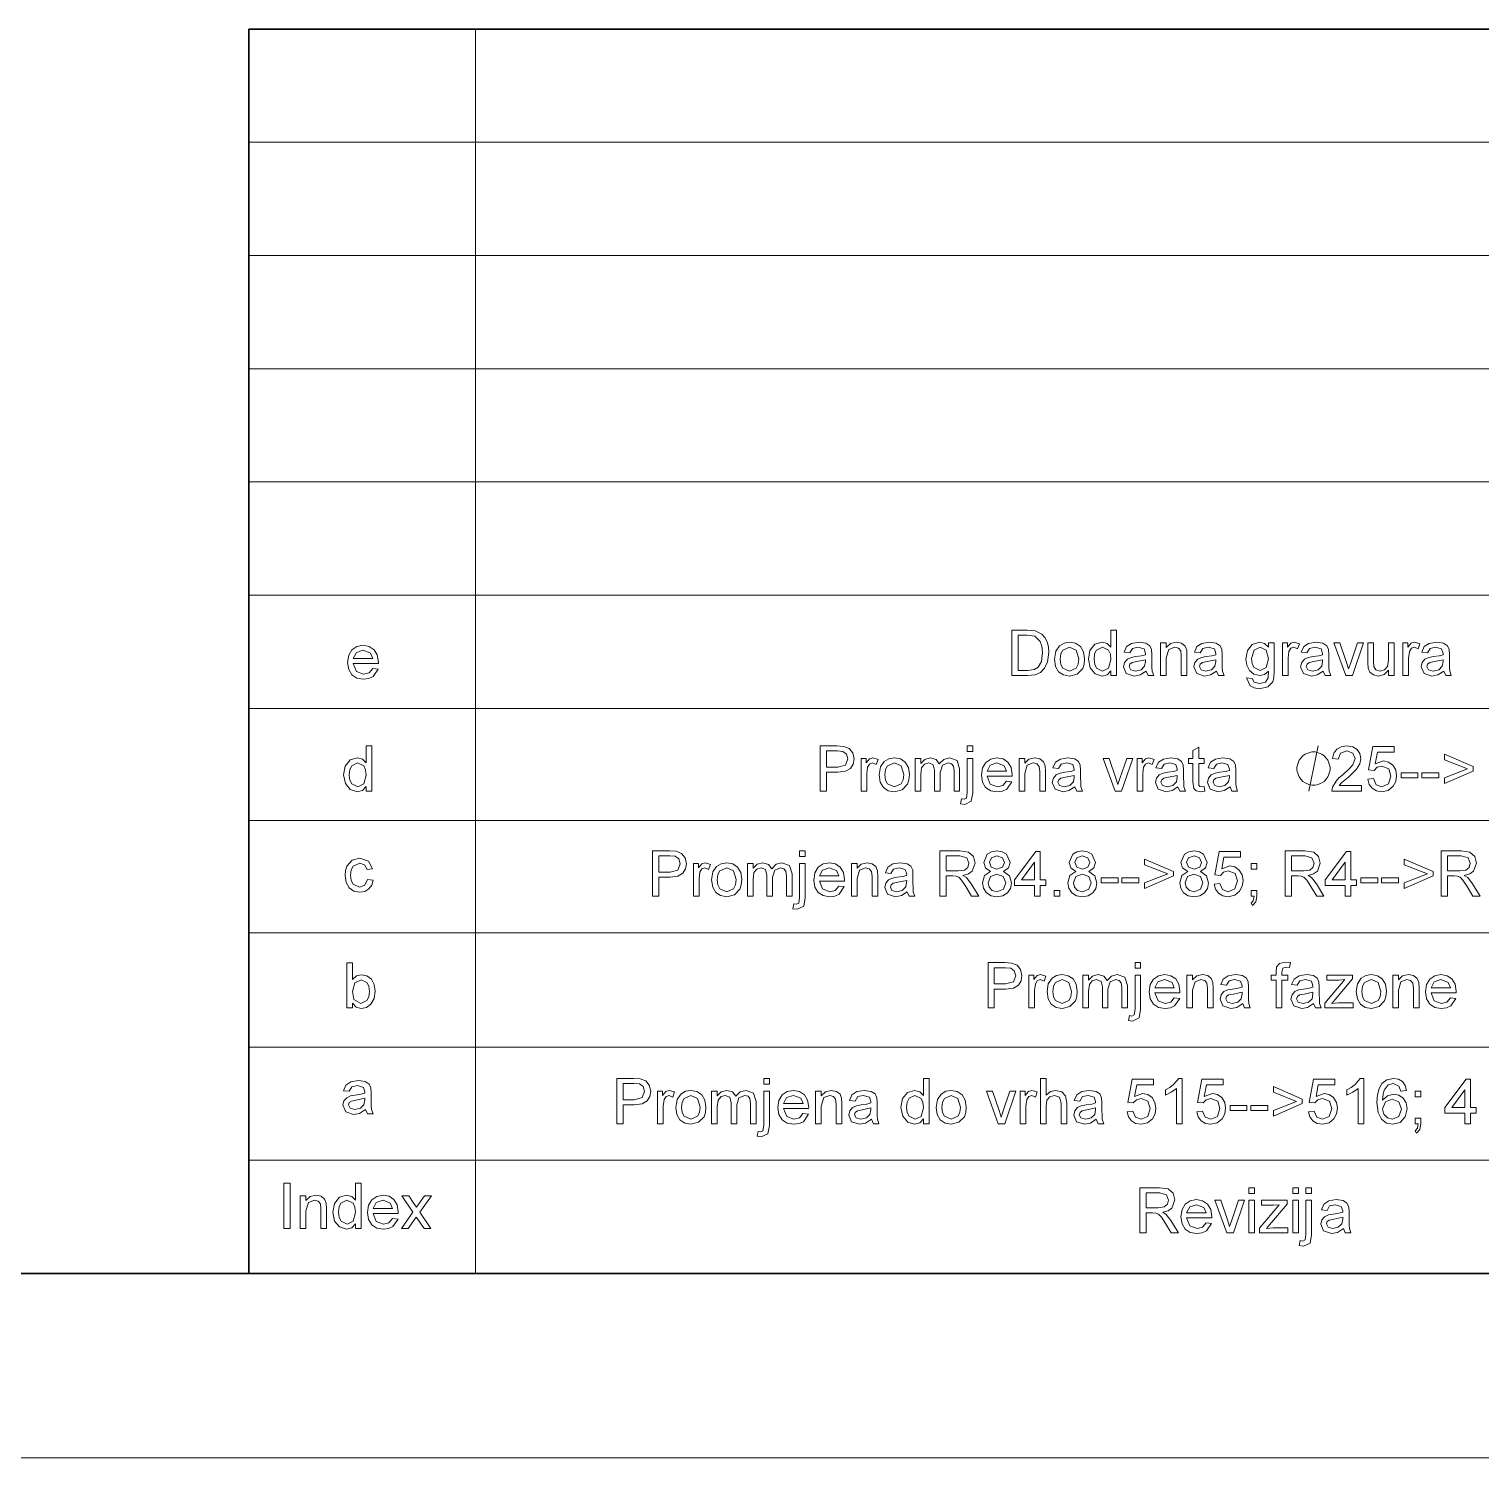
# Model space of a CAD drawing. Extents: x 0 to 297, y 0 to 420.
# Drawn here: x 154.82 to 194.19, y 0 to 38.74 of the extents above; entities that cross this region are included whole.
import ezdxf

# ---------------------------------------------------------------- set-up
doc = ezdxf.new("R2010")
doc.units = 0

msp = doc.modelspace()

# ---------------------------------------------------------------- linework, layer by layer
at = {"color": 3, "lineweight": 30}
for p, q in [((160.783, 38.743), (292, 38.743)), ((160.783, 38.743), (160.783, 5)), ((20.001, 5), (292, 5)), ((160.783, 5), (292, 5))]:
    msp.add_line(p, q, dxfattribs=at)
at = {"lineweight": 13}
for p, q in [((166.924, 38.743), (166.924, 5)), ((160.783, 35.673), (292, 35.673)), ((292, 32.602), (160.783, 32.602)), ((160.783, 29.532), (264.464, 29.532)), ((160.783, 26.462), (264.464, 26.462)), ((160.783, 23.391), (264.464, 23.391)), ((160.783, 20.321), (292, 20.321)), ((160.783, 17.281), (292, 17.281)), ((160.783, 14.242), (292, 14.242)), ((160.783, 11.141), (292, 11.141)), ((160.783, 8.07), (292, 8.07)), ((0, 0), (297, 0))]:
    msp.add_line(p, q, dxfattribs=at)
for points in [[(181.469, 21.216), (181.469, 22.442), (181.887, 22.442), (182.104, 22.425), (182.282, 22.337), (182.366, 22.243), (182.426, 22.127), (182.461, 21.991), (182.473, 21.836), (182.441, 21.588), (182.358, 21.41), (182.248, 21.298), (182.102, 21.237), (181.907, 21.216)], [(184.159, 21.216), (184.159, 21.345), (184.058, 21.235), (183.918, 21.199), (183.728, 21.257), (183.594, 21.419), (183.546, 21.658), (183.59, 21.897), (183.721, 22.061), (183.917, 22.119), (184.058, 22.081), (184.159, 21.985), (184.159, 22.442), (184.312, 22.442), (184.312, 21.216)], [(181.639, 21.352), (181.893, 21.352), (182.078, 21.375), (182.185, 21.44), (182.272, 21.598), (182.303, 21.838), (182.288, 22.012), (182.242, 22.139), (182.093, 22.28), (181.889, 22.306), (181.639, 22.306)], [(182.627, 21.659), (182.66, 21.871), (182.761, 22.021), (182.886, 22.094), (183.036, 22.119), (183.199, 22.089), (183.33, 22), (183.415, 21.858), (183.444, 21.671), (183.431, 21.519), (183.393, 21.404), (183.246, 21.253), (183.036, 21.199), (182.87, 21.229), (182.74, 21.317), (182.655, 21.462)], [(185.113, 21.335), (184.952, 21.23), (184.792, 21.199), (184.575, 21.27), (184.5, 21.451), (184.528, 21.569), (184.603, 21.655), (184.707, 21.704), (184.836, 21.727), (184.989, 21.75), (185.095, 21.778), (185.096, 21.814), (185.055, 21.935), (184.891, 21.982), (184.741, 21.949), (184.67, 21.829), (184.517, 21.846), (184.583, 21.998), (184.717, 22.087), (184.92, 22.119), (185.106, 22.092), (185.211, 22.024), (185.258, 21.92), (185.266, 21.786), (185.266, 21.596), (185.269, 21.431), (185.276, 21.335), (185.317, 21.216), (185.164, 21.216)], [(185.504, 21.216), (185.504, 22.102), (185.658, 22.102), (185.658, 21.976), (185.772, 22.083), (185.928, 22.119), (186.07, 22.09), (186.167, 22.015), (186.212, 21.904), (186.22, 21.759), (186.22, 21.216), (186.066, 21.216), (186.066, 21.748), (186.049, 21.884), (185.989, 21.956), (185.887, 21.982), (185.725, 21.922), (185.658, 21.694), (185.658, 21.216)], [(187.02, 21.335), (186.859, 21.23), (186.699, 21.199), (186.483, 21.27), (186.407, 21.451), (186.435, 21.569), (186.51, 21.655), (186.615, 21.704), (186.743, 21.727), (186.896, 21.75), (187.002, 21.778), (187.003, 21.814), (186.962, 21.935), (186.798, 21.982), (186.649, 21.949), (186.577, 21.829), (186.424, 21.846), (186.49, 21.998), (186.624, 22.087), (186.827, 22.119), (187.013, 22.092), (187.118, 22.024), (187.166, 21.92), (187.173, 21.786), (187.173, 21.596), (187.176, 21.431), (187.183, 21.335), (187.224, 21.216), (187.071, 21.216)], [(187.837, 21.148), (187.99, 21.131), (188.04, 21.035), (188.19, 20.995), (188.347, 21.035), (188.422, 21.149), (188.433, 21.335), (188.325, 21.246), (188.194, 21.216), (188.036, 21.249), (187.918, 21.347), (187.845, 21.492), (187.82, 21.662), (187.864, 21.895), (187.991, 22.06), (188.186, 22.119), (188.323, 22.084), (188.433, 21.982), (188.433, 22.102), (188.586, 22.102), (188.586, 21.337), (188.576, 21.161), (188.544, 21.045), (188.411, 20.909), (188.187, 20.858), (188.044, 20.877), (187.931, 20.931)], [(188.808, 21.216), (188.808, 22.102), (188.944, 22.102), (188.944, 21.983), (189.033, 22.092), (189.123, 22.119), (189.267, 22.077), (189.219, 21.939), (189.117, 21.982), (189.036, 21.952), (188.984, 21.868), (188.961, 21.689), (188.961, 21.216)], [(189.915, 21.335), (189.754, 21.23), (189.594, 21.199), (189.377, 21.27), (189.302, 21.451), (189.33, 21.569), (189.405, 21.655), (189.509, 21.704), (189.638, 21.727), (189.791, 21.75), (189.897, 21.778), (189.898, 21.814), (189.857, 21.935), (189.693, 21.982), (189.543, 21.949), (189.472, 21.829), (189.319, 21.846), (189.385, 21.998), (189.519, 22.087), (189.722, 22.119), (189.908, 22.092), (190.013, 22.024), (190.06, 21.92), (190.068, 21.786), (190.068, 21.596), (190.07, 21.431), (190.078, 21.335), (190.119, 21.216), (189.966, 21.216)], [(190.525, 21.216), (190.204, 22.102), (190.366, 22.102), (190.548, 21.571), (190.604, 21.393), (190.659, 21.561), (190.842, 22.102), (191.004, 22.102), (190.704, 21.216)], [(191.685, 21.216), (191.685, 21.356), (191.568, 21.238), (191.415, 21.199), (191.274, 21.229), (191.177, 21.304), (191.132, 21.415), (191.124, 21.555), (191.124, 22.102), (191.277, 22.102), (191.277, 21.617), (191.286, 21.46), (191.344, 21.369), (191.455, 21.335), (191.579, 21.369), (191.661, 21.462), (191.685, 21.633), (191.685, 22.102), (191.839, 22.102), (191.839, 21.216)], [(192.077, 21.216), (192.077, 22.102), (192.213, 22.102), (192.213, 21.983), (192.303, 22.092), (192.393, 22.119), (192.537, 22.077), (192.488, 21.939), (192.387, 21.982), (192.305, 21.952), (192.254, 21.868), (192.23, 21.689), (192.23, 21.216)], [(193.184, 21.335), (193.023, 21.23), (192.863, 21.199), (192.647, 21.27), (192.571, 21.451), (192.599, 21.569), (192.674, 21.655), (192.779, 21.704), (192.907, 21.727), (193.06, 21.75), (193.166, 21.778), (193.167, 21.814), (193.126, 21.935), (192.963, 21.982), (192.813, 21.949), (192.741, 21.829), (192.588, 21.846), (192.654, 21.998), (192.788, 22.087), (192.991, 22.119), (193.177, 22.092), (193.282, 22.024), (193.33, 21.92), (193.337, 21.786), (193.337, 21.596), (193.34, 21.431), (193.347, 21.335), (193.388, 21.216), (193.235, 21.216)], [(164.14, 21.404), (164.29, 21.387), (164.151, 21.186), (164.036, 21.133), (163.892, 21.115), (163.714, 21.145), (163.577, 21.234), (163.49, 21.377), (163.461, 21.567), (163.49, 21.764), (163.578, 21.912), (163.713, 22.004), (163.883, 22.034), (164.048, 22.005), (164.18, 21.915), (164.266, 21.772), (164.295, 21.58), (164.294, 21.541), (163.614, 21.541), (163.7, 21.326), (163.895, 21.251), (164.043, 21.288)], [(163.614, 21.677), (164.142, 21.677), (164.081, 21.823), (163.883, 21.898), (163.697, 21.838)], [(182.78, 21.659), (182.798, 21.517), (182.853, 21.416), (183.036, 21.335), (183.218, 21.416), (183.273, 21.519), (183.291, 21.664), (183.218, 21.902), (183.036, 21.982), (182.853, 21.902), (182.798, 21.801)], [(183.699, 21.659), (183.717, 21.517), (183.769, 21.416), (183.932, 21.335), (184.093, 21.412), (184.159, 21.647), (184.142, 21.797), (184.092, 21.901), (183.925, 21.982), (183.764, 21.904), (183.716, 21.804)], [(187.973, 21.673), (187.99, 21.528), (188.039, 21.429), (188.203, 21.352), (188.367, 21.429), (188.433, 21.668), (188.365, 21.903), (188.201, 21.982), (188.04, 21.904)], [(185.096, 21.642), (184.858, 21.592), (184.731, 21.565), (184.673, 21.522), (184.653, 21.459), (184.697, 21.371), (184.826, 21.335), (184.975, 21.372), (185.071, 21.465), (185.095, 21.594)], [(187.003, 21.642), (186.765, 21.592), (186.638, 21.565), (186.58, 21.522), (186.56, 21.459), (186.604, 21.371), (186.733, 21.335), (186.883, 21.372), (186.979, 21.465), (187.002, 21.594)], [(189.898, 21.642), (189.66, 21.592), (189.532, 21.565), (189.475, 21.522), (189.455, 21.459), (189.499, 21.371), (189.628, 21.335), (189.777, 21.372), (189.873, 21.465), (189.897, 21.594)], [(193.167, 21.642), (192.929, 21.592), (192.802, 21.565), (192.744, 21.522), (192.724, 21.459), (192.768, 21.371), (192.897, 21.335), (193.047, 21.372), (193.143, 21.465), (193.166, 21.594)], [(163.966, 18.08), (163.966, 18.209), (163.864, 18.099), (163.724, 18.063), (163.534, 18.121), (163.4, 18.283), (163.353, 18.522), (163.396, 18.761), (163.528, 18.925), (163.724, 18.983), (163.865, 18.945), (163.966, 18.849), (163.966, 19.306), (164.119, 19.306), (164.119, 18.08)], [(176.276, 18.079), (176.276, 19.305), (176.73, 19.305), (176.914, 19.294), (177.062, 19.238), (177.159, 19.121), (177.195, 18.957), (177.171, 18.815), (177.099, 18.697), (176.964, 18.617), (176.751, 18.59), (176.446, 18.59), (176.446, 18.079)], [(180.26, 19.152), (180.26, 19.305), (180.414, 19.305), (180.414, 19.152)], [(190.952, 18.233), (190.952, 18.079), (190.151, 18.079), (190.168, 18.187), (190.262, 18.352), (190.342, 18.437), (190.453, 18.532), (190.617, 18.681), (190.715, 18.791), (190.781, 18.967), (190.719, 19.111), (190.556, 19.169), (190.386, 19.111), (190.322, 18.948), (190.168, 18.965), (190.206, 19.111), (190.286, 19.218), (190.405, 19.284), (190.559, 19.305), (190.715, 19.281), (190.834, 19.208), (190.909, 19.099), (190.935, 18.967), (190.907, 18.823), (190.816, 18.674), (190.73, 18.582), (190.597, 18.462), (190.421, 18.312), (190.351, 18.233)], [(176.446, 18.726), (176.749, 18.726), (176.962, 18.786), (177.025, 18.952), (176.988, 19.085), (176.89, 19.158), (176.746, 19.169), (176.446, 19.169)], [(177.383, 18.079), (177.383, 18.965), (177.519, 18.965), (177.519, 18.846), (177.608, 18.956), (177.698, 18.982), (177.842, 18.94), (177.793, 18.803), (177.692, 18.846), (177.611, 18.815), (177.559, 18.732), (177.536, 18.553), (177.536, 18.079)], [(177.876, 18.522), (177.91, 18.735), (178.011, 18.884), (178.136, 18.957), (178.286, 18.982), (178.449, 18.952), (178.58, 18.863), (178.665, 18.721), (178.694, 18.535), (178.681, 18.383), (178.643, 18.267), (178.496, 18.116), (178.286, 18.062), (178.12, 18.092), (177.989, 18.181), (177.905, 18.325)], [(178.847, 18.079), (178.847, 18.965), (179, 18.965), (179, 18.832), (179.108, 18.941), (179.261, 18.982), (179.418, 18.939), (179.504, 18.821), (179.626, 18.942), (179.78, 18.982), (179.985, 18.909), (180.056, 18.685), (180.056, 18.079), (179.903, 18.079), (179.903, 18.631), (179.888, 18.759), (179.835, 18.822), (179.745, 18.846), (179.59, 18.784), (179.528, 18.588), (179.528, 18.079), (179.375, 18.079), (179.375, 18.648), (179.338, 18.796), (179.219, 18.846), (179.102, 18.813), (179.024, 18.716), (179, 18.533), (179, 18.079)], [(180.08, 17.738), (180.108, 17.87), (180.175, 17.858), (180.239, 17.888), (180.26, 18.04), (180.26, 18.965), (180.414, 18.965), (180.414, 18.032), (180.372, 17.805), (180.195, 17.722)], [(181.324, 18.352), (181.475, 18.335), (181.336, 18.134), (181.22, 18.08), (181.076, 18.062), (180.898, 18.092), (180.761, 18.181), (180.674, 18.324), (180.645, 18.515), (180.674, 18.712), (180.763, 18.859), (180.898, 18.951), (181.068, 18.982), (181.233, 18.952), (181.364, 18.863), (181.451, 18.719), (181.479, 18.527), (181.479, 18.488), (180.798, 18.488), (180.885, 18.273), (181.079, 18.199), (181.227, 18.235)], [(181.667, 18.079), (181.667, 18.965), (181.82, 18.965), (181.82, 18.839), (181.935, 18.946), (182.091, 18.982), (182.232, 18.953), (182.329, 18.878), (182.374, 18.767), (182.382, 18.622), (182.382, 18.079), (182.229, 18.079), (182.229, 18.612), (182.212, 18.747), (182.151, 18.819), (182.049, 18.846), (181.888, 18.786), (181.82, 18.557), (181.82, 18.079)], [(183.182, 18.199), (183.021, 18.093), (182.861, 18.062), (182.645, 18.133), (182.569, 18.315), (182.598, 18.433), (182.673, 18.519), (182.777, 18.568), (182.906, 18.59), (183.058, 18.614), (183.164, 18.641), (183.165, 18.678), (183.124, 18.798), (182.961, 18.846), (182.811, 18.812), (182.739, 18.692), (182.586, 18.709), (182.653, 18.861), (182.787, 18.951), (182.99, 18.982), (183.176, 18.955), (183.281, 18.887), (183.328, 18.783), (183.335, 18.649), (183.335, 18.459), (183.338, 18.294), (183.346, 18.198), (183.386, 18.079), (183.233, 18.079)], [(184.27, 18.079), (183.948, 18.965), (184.111, 18.965), (184.293, 18.435), (184.349, 18.256), (184.403, 18.424), (184.587, 18.965), (184.749, 18.965), (184.449, 18.079)], [(184.868, 18.079), (184.868, 18.965), (185.004, 18.965), (185.004, 18.846), (185.093, 18.956), (185.183, 18.982), (185.328, 18.94), (185.279, 18.803), (185.178, 18.846), (185.096, 18.815), (185.045, 18.732), (185.021, 18.553), (185.021, 18.079)], [(185.975, 18.199), (185.814, 18.093), (185.654, 18.062), (185.437, 18.133), (185.362, 18.315), (185.39, 18.433), (185.465, 18.519), (185.57, 18.568), (185.698, 18.59), (185.851, 18.614), (185.957, 18.641), (185.958, 18.678), (185.917, 18.798), (185.753, 18.846), (185.603, 18.812), (185.532, 18.692), (185.379, 18.709), (185.445, 18.861), (185.579, 18.951), (185.782, 18.982), (185.968, 18.955), (186.073, 18.887), (186.121, 18.783), (186.128, 18.649), (186.128, 18.459), (186.131, 18.294), (186.138, 18.198), (186.179, 18.079), (186.026, 18.079)], [(186.69, 18.208), (186.707, 18.075), (186.593, 18.062), (186.466, 18.088), (186.402, 18.155), (186.383, 18.328), (186.383, 18.829), (186.264, 18.829), (186.264, 18.965), (186.383, 18.965), (186.383, 19.184), (186.537, 19.273), (186.537, 18.965), (186.69, 18.965), (186.69, 18.829), (186.537, 18.829), (186.537, 18.319), (186.545, 18.238), (186.571, 18.209), (186.623, 18.199)], [(187.388, 18.199), (187.227, 18.093), (187.067, 18.062), (186.851, 18.133), (186.775, 18.315), (186.804, 18.433), (186.879, 18.519), (186.983, 18.568), (187.112, 18.59), (187.264, 18.614), (187.37, 18.641), (187.371, 18.678), (187.33, 18.798), (187.167, 18.846), (187.017, 18.812), (186.945, 18.692), (186.792, 18.709), (186.859, 18.861), (186.992, 18.951), (187.195, 18.982), (187.381, 18.955), (187.487, 18.887), (187.534, 18.783), (187.541, 18.649), (187.541, 18.459), (187.544, 18.294), (187.552, 18.198), (187.592, 18.079), (187.439, 18.079)], [(190.1, 18.692), (190.1, 18.733), (190.08, 18.815), (190.059, 18.876), (190.039, 18.917), (189.998, 18.978), (189.937, 19.04), (189.875, 19.081), (189.835, 19.101), (189.773, 19.122), (189.692, 19.142), (189.651, 19.142), (189.61, 19.142), (189.528, 19.122), (189.467, 19.101), (189.426, 19.081), (189.365, 19.04), (189.303, 18.978), (189.262, 18.917), (189.242, 18.876), (189.222, 18.815), (189.201, 18.733), (189.201, 18.692), (189.201, 18.652), (189.222, 18.57), (189.242, 18.509), (189.262, 18.468), (189.303, 18.406), (189.365, 18.345), (189.426, 18.304), (189.467, 18.284), (189.528, 18.263), (189.61, 18.243), (189.651, 18.243), (189.692, 18.243), (189.773, 18.263), (189.835, 18.284), (189.875, 18.304), (189.937, 18.345), (189.998, 18.406), (190.039, 18.468), (190.059, 18.509), (190.08, 18.57), (190.1, 18.652)], [(191.122, 18.403), (191.275, 18.42), (191.35, 18.254), (191.502, 18.199), (191.686, 18.278), (191.752, 18.49), (191.69, 18.688), (191.504, 18.761), (191.375, 18.727), (191.292, 18.641), (191.139, 18.658), (191.258, 19.288), (191.837, 19.288), (191.837, 19.135), (191.385, 19.135), (191.326, 18.818), (191.545, 18.897), (191.685, 18.869), (191.801, 18.785), (191.879, 18.658), (191.905, 18.499), (191.882, 18.344), (191.812, 18.211), (191.677, 18.1), (191.502, 18.062), (191.355, 18.086), (191.238, 18.156), (191.158, 18.264)], [(193.983, 18.624), (193.199, 18.284), (193.199, 18.437), (193.829, 18.684), (193.199, 18.931), (193.199, 19.084), (193.983, 18.744)], [(163.506, 18.523), (163.523, 18.38), (163.575, 18.28), (163.738, 18.199), (163.899, 18.276), (163.966, 18.511), (163.949, 18.661), (163.898, 18.765), (163.732, 18.846), (163.571, 18.768), (163.522, 18.668)], [(178.03, 18.522), (178.048, 18.38), (178.102, 18.279), (178.286, 18.199), (178.468, 18.28), (178.522, 18.382), (178.54, 18.527), (178.467, 18.765), (178.286, 18.846), (178.102, 18.765), (178.048, 18.664)], [(180.798, 18.624), (181.326, 18.624), (181.265, 18.77), (181.067, 18.846), (180.882, 18.785)], [(183.165, 18.505), (182.927, 18.455), (182.8, 18.428), (182.743, 18.385), (182.722, 18.322), (182.766, 18.234), (182.895, 18.199), (183.045, 18.235), (183.141, 18.328), (183.164, 18.457)], [(185.958, 18.505), (185.72, 18.455), (185.593, 18.428), (185.535, 18.385), (185.515, 18.322), (185.559, 18.234), (185.688, 18.199), (185.837, 18.235), (185.933, 18.328), (185.957, 18.457)], [(187.371, 18.505), (187.133, 18.455), (187.006, 18.428), (186.948, 18.385), (186.928, 18.322), (186.972, 18.234), (187.101, 18.199), (187.251, 18.235), (187.347, 18.328), (187.37, 18.457)], [(192.024, 18.437), (192.024, 18.573), (192.484, 18.573), (192.484, 18.437)], [(192.586, 18.437), (192.586, 18.573), (193.046, 18.573), (193.046, 18.437)], [(164.003, 15.681), (164.156, 15.664), (164.113, 15.529), (164.033, 15.427), (163.923, 15.362), (163.79, 15.341), (163.627, 15.37), (163.5, 15.459), (163.417, 15.603), (163.39, 15.797), (163.402, 15.931), (163.437, 16.047), (163.58, 16.207), (163.789, 16.26), (164.023, 16.185), (164.139, 15.971), (163.986, 15.954), (163.914, 16.081), (163.79, 16.124), (163.612, 16.047), (163.56, 15.947), (163.543, 15.801), (163.56, 15.655), (163.61, 15.554), (163.785, 15.477), (163.929, 15.527)], [(171.731, 15.234), (171.731, 16.46), (172.185, 16.46), (172.368, 16.449), (172.517, 16.393), (172.614, 16.276), (172.65, 16.112), (172.626, 15.97), (172.554, 15.852), (172.418, 15.772), (172.206, 15.745), (171.901, 15.745), (171.901, 15.234)], [(171.901, 15.882), (172.204, 15.882), (172.417, 15.941), (172.48, 16.107), (172.443, 16.24), (172.345, 16.313), (172.201, 16.324), (171.901, 16.324)], [(175.715, 16.307), (175.715, 16.46), (175.868, 16.46), (175.868, 16.307)], [(179.522, 15.234), (179.522, 16.46), (180.058, 16.46), (180.297, 16.428), (180.427, 16.312), (180.476, 16.128), (180.395, 15.909), (180.292, 15.837), (180.145, 15.796), (180.24, 15.735), (180.369, 15.57), (180.573, 15.234), (180.377, 15.234), (180.221, 15.491), (180.109, 15.662), (180.03, 15.743), (179.959, 15.774), (179.873, 15.779), (179.693, 15.779), (179.693, 15.234)], [(179.693, 15.916), (180.027, 15.916), (180.19, 15.939), (180.276, 16.013), (180.306, 16.124), (180.248, 16.268), (180.064, 16.324), (179.693, 16.324)], [(180.893, 15.903), (180.754, 15.999), (180.709, 16.149), (180.806, 16.371), (180.919, 16.438), (181.065, 16.46), (181.211, 16.437), (181.325, 16.369), (181.424, 16.145), (181.38, 15.999), (181.244, 15.903), (181.404, 15.784), (181.458, 15.589), (181.431, 15.444), (181.35, 15.324), (181.226, 15.244), (181.067, 15.217), (180.908, 15.244), (180.783, 15.325), (180.702, 15.445), (180.675, 15.593), (180.732, 15.793)], [(180.862, 16.15), (180.915, 16.018), (181.068, 15.967), (181.218, 16.018), (181.271, 16.142), (181.217, 16.272), (181.067, 16.324), (180.916, 16.273)], [(182.088, 15.234), (182.088, 15.524), (181.543, 15.524), (181.543, 15.677), (182.122, 16.443), (182.242, 16.443), (182.242, 15.677), (182.395, 15.677), (182.395, 15.524), (182.242, 15.524), (182.242, 15.234)], [(182.088, 15.677), (182.088, 16.15), (181.731, 15.677)], [(183.209, 15.903), (183.07, 15.999), (183.025, 16.149), (183.122, 16.371), (183.235, 16.438), (183.38, 16.46), (183.527, 16.437), (183.641, 16.369), (183.74, 16.145), (183.695, 15.999), (183.56, 15.903), (183.719, 15.784), (183.774, 15.589), (183.747, 15.444), (183.666, 15.324), (183.541, 15.244), (183.382, 15.217), (183.224, 15.244), (183.099, 15.325), (183.018, 15.445), (182.991, 15.593), (183.047, 15.793)], [(183.178, 16.15), (183.231, 16.018), (183.384, 15.967), (183.534, 16.018), (183.587, 16.142), (183.532, 16.272), (183.382, 16.324), (183.232, 16.273)], [(185.851, 15.779), (185.068, 15.439), (185.068, 15.592), (185.698, 15.839), (185.068, 16.086), (185.068, 16.239), (185.851, 15.899)], [(186.24, 15.903), (186.101, 15.999), (186.056, 16.149), (186.153, 16.371), (186.266, 16.438), (186.411, 16.46), (186.557, 16.437), (186.672, 16.369), (186.771, 16.145), (186.726, 15.999), (186.591, 15.903), (186.75, 15.784), (186.805, 15.589), (186.778, 15.444), (186.697, 15.324), (186.572, 15.244), (186.413, 15.217), (186.255, 15.244), (186.13, 15.325), (186.049, 15.445), (186.022, 15.593), (186.078, 15.793)], [(186.209, 16.15), (186.262, 16.018), (186.415, 15.967), (186.565, 16.018), (186.618, 16.142), (186.563, 16.272), (186.413, 16.324), (186.263, 16.273)], [(186.958, 15.558), (187.112, 15.575), (187.186, 15.409), (187.339, 15.354), (187.522, 15.433), (187.588, 15.645), (187.526, 15.843), (187.34, 15.916), (187.211, 15.882), (187.129, 15.796), (186.975, 15.813), (187.094, 16.443), (187.673, 16.443), (187.673, 16.29), (187.221, 16.29), (187.162, 15.973), (187.381, 16.052), (187.521, 16.024), (187.637, 15.94), (187.715, 15.813), (187.742, 15.654), (187.718, 15.499), (187.648, 15.366), (187.514, 15.255), (187.338, 15.217), (187.192, 15.241), (187.075, 15.311), (186.995, 15.419)], [(188.882, 15.234), (188.882, 16.46), (189.418, 16.46), (189.657, 16.428), (189.787, 16.312), (189.836, 16.128), (189.755, 15.909), (189.652, 15.837), (189.505, 15.796), (189.6, 15.735), (189.729, 15.57), (189.933, 15.234), (189.737, 15.234), (189.581, 15.491), (189.469, 15.662), (189.39, 15.743), (189.319, 15.774), (189.233, 15.779), (189.053, 15.779), (189.053, 15.234)], [(189.053, 15.916), (189.387, 15.916), (189.55, 15.939), (189.636, 16.013), (189.666, 16.124), (189.608, 16.268), (189.424, 16.324), (189.053, 16.324)], [(190.512, 15.234), (190.512, 15.524), (189.967, 15.524), (189.967, 15.677), (190.546, 16.443), (190.665, 16.443), (190.665, 15.677), (190.818, 15.677), (190.818, 15.524), (190.665, 15.524), (190.665, 15.234)], [(190.512, 15.677), (190.512, 16.15), (190.154, 15.677)], [(192.896, 15.779), (192.112, 15.439), (192.112, 15.592), (192.742, 15.839), (192.112, 16.086), (192.112, 16.239), (192.896, 15.899)], [(193.117, 15.234), (193.117, 16.46), (193.653, 16.46), (193.891, 16.428), (194.022, 16.312), (194.071, 16.128), (193.99, 15.909), (193.887, 15.837), (193.74, 15.796), (193.834, 15.735), (193.964, 15.57), (194.167, 15.234), (193.971, 15.234), (193.816, 15.491), (193.704, 15.662), (193.625, 15.743), (193.554, 15.774), (193.467, 15.779), (193.287, 15.779), (193.287, 15.234)], [(193.287, 15.916), (193.621, 15.916), (193.785, 15.939), (193.871, 16.013), (193.9, 16.124), (193.842, 16.268), (193.659, 16.324), (193.287, 16.324)], [(172.837, 15.234), (172.837, 16.12), (172.974, 16.12), (172.974, 16.001), (173.063, 16.111), (173.153, 16.137), (173.297, 16.095), (173.248, 15.958), (173.147, 16.001), (173.066, 15.97), (173.014, 15.887), (172.991, 15.708), (172.991, 15.234)], [(173.331, 15.677), (173.365, 15.89), (173.466, 16.039), (173.591, 16.113), (173.74, 16.137), (173.904, 16.107), (174.034, 16.018), (174.12, 15.876), (174.149, 15.69), (174.136, 15.538), (174.098, 15.422), (173.951, 15.271), (173.74, 15.217), (173.575, 15.247), (173.444, 15.336), (173.359, 15.48)], [(173.484, 15.677), (173.503, 15.536), (173.557, 15.434), (173.74, 15.354), (173.923, 15.435), (173.977, 15.537), (173.995, 15.682), (173.922, 15.92), (173.74, 16.001), (173.557, 15.92), (173.503, 15.819)], [(174.302, 15.234), (174.302, 16.12), (174.455, 16.12), (174.455, 15.987), (174.563, 16.096), (174.716, 16.137), (174.873, 16.094), (174.959, 15.976), (175.081, 16.097), (175.235, 16.137), (175.439, 16.064), (175.511, 15.84), (175.511, 15.234), (175.358, 15.234), (175.358, 15.786), (175.343, 15.914), (175.29, 15.977), (175.2, 16.001), (175.045, 15.939), (174.983, 15.743), (174.983, 15.234), (174.83, 15.234), (174.83, 15.803), (174.793, 15.951), (174.674, 16.001), (174.557, 15.968), (174.479, 15.871), (174.455, 15.688), (174.455, 15.234)], [(175.535, 14.893), (175.563, 15.025), (175.629, 15.013), (175.694, 15.043), (175.715, 15.195), (175.715, 16.12), (175.868, 16.12), (175.868, 15.187), (175.827, 14.96), (175.65, 14.877)], [(176.779, 15.507), (176.929, 15.49), (176.79, 15.289), (176.675, 15.235), (176.531, 15.217), (176.353, 15.247), (176.216, 15.336), (176.129, 15.479), (176.1, 15.67), (176.129, 15.867), (176.217, 16.014), (176.353, 16.106), (176.523, 16.137), (176.687, 16.107), (176.819, 16.018), (176.905, 15.874), (176.934, 15.682), (176.933, 15.643), (176.253, 15.643), (176.34, 15.428), (176.534, 15.354), (176.682, 15.39)], [(176.253, 15.779), (176.781, 15.779), (176.72, 15.925), (176.522, 16.001), (176.336, 15.94)], [(177.122, 15.234), (177.122, 16.12), (177.275, 16.12), (177.275, 15.994), (177.389, 16.101), (177.546, 16.137), (177.687, 16.108), (177.784, 16.033), (177.829, 15.922), (177.837, 15.777), (177.837, 15.234), (177.683, 15.234), (177.683, 15.767), (177.666, 15.902), (177.606, 15.974), (177.504, 16.001), (177.343, 15.941), (177.275, 15.712), (177.275, 15.234)], [(178.637, 15.354), (178.476, 15.248), (178.316, 15.217), (178.1, 15.288), (178.024, 15.47), (178.053, 15.588), (178.128, 15.674), (178.232, 15.723), (178.361, 15.745), (178.513, 15.769), (178.619, 15.796), (178.62, 15.833), (178.579, 15.953), (178.416, 16.001), (178.266, 15.967), (178.194, 15.847), (178.041, 15.864), (178.108, 16.017), (178.241, 16.106), (178.444, 16.137), (178.63, 16.11), (178.736, 16.042), (178.783, 15.938), (178.79, 15.804), (178.79, 15.614), (178.793, 15.449), (178.8, 15.353), (178.841, 15.234), (178.688, 15.234)], [(180.828, 15.594), (180.853, 15.475), (180.94, 15.385), (181.068, 15.354), (181.242, 15.42), (181.305, 15.59), (181.24, 15.762), (181.063, 15.83), (180.891, 15.763)], [(183.144, 15.594), (183.169, 15.475), (183.256, 15.385), (183.384, 15.354), (183.558, 15.42), (183.621, 15.59), (183.556, 15.762), (183.379, 15.83), (183.206, 15.763)], [(186.175, 15.594), (186.2, 15.475), (186.286, 15.385), (186.415, 15.354), (186.589, 15.42), (186.652, 15.59), (186.587, 15.762), (186.41, 15.83), (186.237, 15.763)], [(187.963, 15.967), (187.963, 16.12), (188.116, 16.12), (188.116, 15.967)], [(178.62, 15.66), (178.382, 15.61), (178.255, 15.584), (178.197, 15.54), (178.177, 15.477), (178.221, 15.389), (178.35, 15.354), (178.5, 15.39), (178.596, 15.483), (178.619, 15.613)], [(182.616, 15.234), (182.616, 15.388), (182.769, 15.388), (182.769, 15.234)], [(183.893, 15.592), (183.893, 15.728), (184.353, 15.728), (184.353, 15.592)], [(184.455, 15.592), (184.455, 15.728), (184.915, 15.728), (184.915, 15.592)], [(187.963, 15.234), (187.963, 15.388), (188.116, 15.388), (188.116, 15.234), (188.088, 15.074), (187.997, 14.979), (187.963, 15.043), (188.019, 15.109), (188.039, 15.234)], [(190.937, 15.592), (190.937, 15.728), (191.397, 15.728), (191.397, 15.592)], [(191.499, 15.592), (191.499, 15.728), (191.959, 15.728), (191.959, 15.592)], [(163.59, 12.201), (163.437, 12.201), (163.437, 13.427), (163.59, 13.427), (163.59, 12.972), (163.698, 13.071), (163.831, 13.103), (163.985, 13.071), (164.104, 12.979), (164.177, 12.836), (164.203, 12.657), (164.176, 12.457), (164.094, 12.307), (163.973, 12.215), (163.83, 12.184), (163.694, 12.22), (163.59, 12.328)], [(180.826, 12.204), (180.826, 13.43), (181.281, 13.43), (181.464, 13.418), (181.612, 13.362), (181.709, 13.246), (181.746, 13.081), (181.722, 12.939), (181.649, 12.821), (181.514, 12.741), (181.301, 12.715), (180.996, 12.715), (180.996, 12.204)], [(184.811, 13.276), (184.811, 13.43), (184.964, 13.43), (184.964, 13.276)], [(188.635, 12.204), (188.635, 12.953), (188.499, 12.953), (188.499, 13.089), (188.635, 13.089), (188.635, 13.183), (188.651, 13.316), (188.73, 13.41), (188.884, 13.447), (189.023, 13.432), (189.001, 13.302), (188.913, 13.311), (188.816, 13.281), (188.788, 13.171), (188.788, 13.089), (188.959, 13.089), (188.959, 12.953), (188.788, 12.953), (188.788, 12.204)], [(180.996, 12.851), (181.299, 12.851), (181.512, 12.91), (181.575, 13.076), (181.538, 13.209), (181.44, 13.283), (181.296, 13.293), (180.996, 13.293)], [(181.933, 12.204), (181.933, 13.089), (182.069, 13.089), (182.069, 12.971), (182.158, 13.08), (182.249, 13.106), (182.393, 13.064), (182.344, 12.927), (182.243, 12.97), (182.161, 12.94), (182.11, 12.856), (182.086, 12.677), (182.086, 12.204)], [(182.427, 12.646), (182.46, 12.859), (182.561, 13.009), (182.686, 13.082), (182.836, 13.106), (182.999, 13.076), (183.13, 12.987), (183.216, 12.846), (183.244, 12.659), (183.231, 12.507), (183.194, 12.392), (183.047, 12.241), (182.836, 12.187), (182.67, 12.216), (182.54, 12.305), (182.455, 12.45)], [(183.397, 12.204), (183.397, 13.089), (183.551, 13.089), (183.551, 12.956), (183.658, 13.065), (183.811, 13.106), (183.968, 13.064), (184.055, 12.945), (184.176, 13.066), (184.33, 13.106), (184.535, 13.033), (184.606, 12.81), (184.606, 12.204), (184.453, 12.204), (184.453, 12.755), (184.438, 12.883), (184.385, 12.946), (184.295, 12.97), (184.14, 12.909), (184.078, 12.712), (184.078, 12.204), (183.925, 12.204), (183.925, 12.772), (183.889, 12.92), (183.769, 12.97), (183.652, 12.937), (183.575, 12.841), (183.551, 12.658), (183.551, 12.204)], [(184.63, 11.863), (184.658, 11.994), (184.725, 11.982), (184.789, 12.013), (184.811, 12.164), (184.811, 13.089), (184.964, 13.089), (184.964, 12.157), (184.922, 11.929), (184.745, 11.846)], [(185.875, 12.476), (186.025, 12.459), (185.886, 12.258), (185.77, 12.205), (185.627, 12.187), (185.449, 12.216), (185.312, 12.306), (185.224, 12.448), (185.195, 12.639), (185.225, 12.836), (185.313, 12.984), (185.448, 13.076), (185.618, 13.106), (185.783, 13.076), (185.915, 12.987), (186.001, 12.844), (186.03, 12.652), (186.029, 12.612), (185.349, 12.612), (185.435, 12.398), (185.63, 12.323), (185.778, 12.359)], [(186.217, 12.204), (186.217, 13.089), (186.37, 13.089), (186.37, 12.964), (186.485, 13.071), (186.641, 13.106), (186.783, 13.077), (186.879, 13.002), (186.924, 12.892), (186.932, 12.746), (186.932, 12.204), (186.779, 12.204), (186.779, 12.736), (186.762, 12.872), (186.701, 12.943), (186.599, 12.97), (186.438, 12.91), (186.37, 12.682), (186.37, 12.204)], [(187.733, 12.323), (187.572, 12.217), (187.412, 12.187), (187.195, 12.258), (187.12, 12.439), (187.148, 12.557), (187.223, 12.643), (187.327, 12.692), (187.456, 12.714), (187.609, 12.738), (187.715, 12.766), (187.715, 12.802), (187.675, 12.923), (187.511, 12.97), (187.361, 12.936), (187.29, 12.817), (187.137, 12.834), (187.203, 12.986), (187.337, 13.075), (187.54, 13.106), (187.726, 13.079), (187.831, 13.011), (187.878, 12.908), (187.886, 12.774), (187.886, 12.583), (187.888, 12.419), (187.896, 12.323), (187.937, 12.204), (187.784, 12.204)], [(189.653, 12.323), (189.492, 12.217), (189.333, 12.187), (189.116, 12.258), (189.04, 12.439), (189.069, 12.557), (189.144, 12.643), (189.248, 12.692), (189.377, 12.714), (189.529, 12.738), (189.636, 12.766), (189.636, 12.802), (189.596, 12.923), (189.432, 12.97), (189.282, 12.936), (189.211, 12.817), (189.057, 12.834), (189.124, 12.986), (189.258, 13.075), (189.461, 13.106), (189.647, 13.079), (189.752, 13.011), (189.799, 12.908), (189.807, 12.774), (189.807, 12.583), (189.809, 12.419), (189.817, 12.323), (189.858, 12.204), (189.705, 12.204)], [(189.96, 12.204), (189.96, 12.332), (190.498, 12.97), (190.343, 12.953), (190.011, 12.953), (190.011, 13.089), (190.709, 13.089), (190.709, 12.988), (190.236, 12.427), (190.148, 12.323), (190.331, 12.34), (190.726, 12.34), (190.726, 12.204)], [(190.811, 12.646), (190.845, 12.859), (190.946, 13.009), (191.071, 13.082), (191.221, 13.106), (191.384, 13.076), (191.515, 12.987), (191.6, 12.846), (191.629, 12.659), (191.616, 12.507), (191.578, 12.392), (191.431, 12.241), (191.221, 12.187), (191.055, 12.216), (190.924, 12.305), (190.84, 12.45)], [(191.799, 12.204), (191.799, 13.089), (191.952, 13.089), (191.952, 12.964), (192.067, 13.071), (192.223, 13.106), (192.365, 13.077), (192.461, 13.002), (192.506, 12.892), (192.514, 12.746), (192.514, 12.204), (192.361, 12.204), (192.361, 12.736), (192.344, 12.872), (192.283, 12.943), (192.181, 12.97), (192.02, 12.91), (191.952, 12.682), (191.952, 12.204)], [(193.364, 12.476), (193.514, 12.459), (193.375, 12.258), (193.259, 12.205), (193.116, 12.187), (192.938, 12.216), (192.801, 12.306), (192.714, 12.448), (192.684, 12.639), (192.714, 12.836), (192.802, 12.984), (192.937, 13.076), (193.107, 13.106), (193.272, 13.076), (193.404, 12.987), (193.49, 12.844), (193.519, 12.652), (193.518, 12.612), (192.838, 12.612), (192.924, 12.398), (193.119, 12.323), (193.267, 12.359)], [(163.59, 12.65), (163.632, 12.431), (163.817, 12.32), (163.981, 12.402), (164.033, 12.503), (164.05, 12.645), (164.034, 12.788), (163.984, 12.889), (163.824, 12.967), (163.66, 12.886)], [(182.58, 12.647), (182.598, 12.505), (182.653, 12.404), (182.836, 12.323), (183.018, 12.404), (183.073, 12.506), (183.091, 12.651), (183.018, 12.889), (182.836, 12.97), (182.653, 12.89), (182.598, 12.789)], [(185.349, 12.749), (185.876, 12.749), (185.816, 12.894), (185.617, 12.97), (185.432, 12.91)], [(187.715, 12.629), (187.478, 12.579), (187.35, 12.553), (187.293, 12.51), (187.273, 12.447), (187.317, 12.358), (187.446, 12.323), (187.595, 12.359), (187.691, 12.452), (187.715, 12.582)], [(189.636, 12.629), (189.399, 12.579), (189.271, 12.553), (189.214, 12.51), (189.194, 12.447), (189.238, 12.358), (189.367, 12.323), (189.516, 12.359), (189.612, 12.452), (189.636, 12.582)], [(190.965, 12.647), (190.983, 12.505), (191.037, 12.404), (191.221, 12.323), (191.403, 12.404), (191.457, 12.506), (191.475, 12.651), (191.402, 12.889), (191.221, 12.97), (191.037, 12.89), (190.983, 12.789)], [(192.838, 12.749), (193.366, 12.749), (193.305, 12.894), (193.106, 12.97), (192.921, 12.91)], [(170.758, 9.063), (170.758, 10.289), (171.213, 10.289), (171.396, 10.278), (171.545, 10.221), (171.641, 10.105), (171.678, 9.941), (171.654, 9.799), (171.581, 9.68), (171.446, 9.601), (171.233, 9.574), (170.929, 9.574), (170.929, 9.063)], [(174.743, 10.136), (174.743, 10.289), (174.896, 10.289), (174.896, 10.136)], [(179.078, 9.063), (179.078, 9.192), (178.976, 9.082), (178.836, 9.046), (178.647, 9.104), (178.513, 9.266), (178.465, 9.505), (178.509, 9.744), (178.64, 9.908), (178.836, 9.966), (178.977, 9.928), (179.078, 9.832), (179.078, 10.289), (179.231, 10.289), (179.231, 9.063)], [(182.245, 9.063), (182.245, 10.289), (182.398, 10.289), (182.398, 9.837), (182.515, 9.933), (182.659, 9.966), (182.827, 9.927), (182.93, 9.82), (182.96, 9.622), (182.96, 9.063), (182.807, 9.063), (182.807, 9.617), (182.76, 9.779), (182.626, 9.829), (182.504, 9.795), (182.423, 9.703), (182.398, 9.541), (182.398, 9.063)], [(184.595, 9.387), (184.748, 9.404), (184.823, 9.238), (184.975, 9.182), (185.159, 9.262), (185.225, 9.474), (185.163, 9.672), (184.977, 9.744), (184.848, 9.711), (184.765, 9.625), (184.612, 9.642), (184.731, 10.272), (185.31, 10.272), (185.31, 10.119), (184.858, 10.119), (184.799, 9.802), (185.018, 9.88), (185.158, 9.853), (185.274, 9.769), (185.352, 9.642), (185.378, 9.483), (185.355, 9.328), (185.285, 9.195), (185.151, 9.083), (184.975, 9.046), (184.828, 9.069), (184.712, 9.139), (184.631, 9.248)], [(186.093, 9.063), (185.94, 9.063), (185.94, 10.018), (185.795, 9.915), (185.634, 9.838), (185.634, 9.983), (185.754, 10.048), (185.859, 10.126), (185.995, 10.289), (186.093, 10.289)], [(186.485, 9.387), (186.638, 9.404), (186.713, 9.238), (186.866, 9.182), (187.049, 9.262), (187.115, 9.474), (187.053, 9.672), (186.867, 9.744), (186.738, 9.711), (186.655, 9.625), (186.502, 9.642), (186.621, 10.272), (187.2, 10.272), (187.2, 10.119), (186.748, 10.119), (186.689, 9.802), (186.908, 9.88), (187.048, 9.853), (187.164, 9.769), (187.242, 9.642), (187.268, 9.483), (187.245, 9.328), (187.175, 9.195), (187.041, 9.083), (186.865, 9.046), (186.718, 9.069), (186.602, 9.139), (186.522, 9.248)], [(189.516, 9.387), (189.669, 9.404), (189.744, 9.238), (189.896, 9.182), (190.08, 9.262), (190.146, 9.474), (190.084, 9.672), (189.898, 9.744), (189.769, 9.711), (189.686, 9.625), (189.533, 9.642), (189.652, 10.272), (190.231, 10.272), (190.231, 10.119), (189.779, 10.119), (189.72, 9.802), (189.939, 9.88), (190.079, 9.853), (190.195, 9.769), (190.273, 9.642), (190.299, 9.483), (190.276, 9.328), (190.206, 9.195), (190.072, 9.083), (189.896, 9.046), (189.749, 9.069), (189.633, 9.139), (189.552, 9.248)], [(191.014, 9.063), (190.861, 9.063), (190.861, 10.018), (190.716, 9.915), (190.555, 9.838), (190.555, 9.983), (190.675, 10.048), (190.78, 10.126), (190.916, 10.289), (191.014, 10.289)], [(192.172, 9.966), (192.019, 9.949), (191.962, 10.085), (191.809, 10.153), (191.673, 10.116), (191.568, 9.975), (191.537, 9.861), (191.525, 9.701), (191.659, 9.823), (191.825, 9.863), (191.965, 9.836), (192.083, 9.752), (192.163, 9.625), (192.189, 9.466), (192.139, 9.251), (192.001, 9.099), (191.802, 9.046), (191.629, 9.08), (191.492, 9.183), (191.402, 9.365), (191.372, 9.636), (191.387, 9.85), (191.431, 10.021), (191.505, 10.15), (191.642, 10.254), (191.819, 10.289), (191.953, 10.268), (192.06, 10.203), (192.135, 10.101)], [(193.756, 9.063), (193.756, 9.353), (193.211, 9.353), (193.211, 9.506), (193.79, 10.272), (193.909, 10.272), (193.909, 9.506), (194.062, 9.506), (194.062, 9.353), (193.909, 9.353), (193.909, 9.063)], [(163.945, 9.448), (163.784, 9.342), (163.624, 9.311), (163.408, 9.382), (163.332, 9.564), (163.361, 9.682), (163.435, 9.768), (163.54, 9.817), (163.668, 9.839), (163.821, 9.863), (163.927, 9.89), (163.928, 9.927), (163.887, 10.047), (163.724, 10.095), (163.574, 10.061), (163.502, 9.941), (163.349, 9.958), (163.415, 10.111), (163.549, 10.2), (163.752, 10.231), (163.938, 10.204), (164.043, 10.136), (164.091, 10.032), (164.098, 9.898), (164.098, 9.708), (164.101, 9.543), (164.108, 9.447), (164.149, 9.328), (163.996, 9.328)], [(170.929, 9.71), (171.231, 9.71), (171.444, 9.769), (171.508, 9.936), (171.47, 10.069), (171.373, 10.142), (171.228, 10.153), (170.929, 10.153)], [(171.865, 9.063), (171.865, 9.949), (172.001, 9.949), (172.001, 9.83), (172.091, 9.939), (172.181, 9.966), (172.325, 9.924), (172.276, 9.786), (172.175, 9.829), (172.094, 9.799), (172.042, 9.715), (172.018, 9.536), (172.018, 9.063)], [(172.359, 9.506), (172.393, 9.718), (172.494, 9.868), (172.618, 9.941), (172.768, 9.966), (172.932, 9.936), (173.062, 9.847), (173.148, 9.705), (173.176, 9.518), (173.164, 9.366), (173.126, 9.251), (172.979, 9.1), (172.768, 9.046), (172.602, 9.076), (172.472, 9.164), (172.387, 9.309)], [(173.33, 9.063), (173.33, 9.949), (173.483, 9.949), (173.483, 9.815), (173.591, 9.924), (173.743, 9.966), (173.9, 9.923), (173.987, 9.805), (174.109, 9.925), (174.263, 9.966), (174.467, 9.893), (174.538, 9.669), (174.538, 9.063), (174.385, 9.063), (174.385, 9.614), (174.371, 9.742), (174.318, 9.805), (174.227, 9.829), (174.072, 9.768), (174.011, 9.572), (174.011, 9.063), (173.857, 9.063), (173.857, 9.632), (173.821, 9.78), (173.701, 9.829), (173.585, 9.796), (173.507, 9.7), (173.483, 9.517), (173.483, 9.063)], [(174.562, 8.722), (174.59, 8.853), (174.657, 8.842), (174.722, 8.872), (174.743, 9.023), (174.743, 9.949), (174.896, 9.949), (174.896, 9.016), (174.854, 8.789), (174.678, 8.705)], [(175.807, 9.336), (175.957, 9.318), (175.818, 9.117), (175.703, 9.064), (175.559, 9.046), (175.381, 9.076), (175.244, 9.165), (175.157, 9.308), (175.128, 9.498), (175.157, 9.695), (175.245, 9.843), (175.38, 9.935), (175.55, 9.966), (175.715, 9.936), (175.847, 9.846), (175.933, 9.703), (175.962, 9.511), (175.961, 9.472), (175.281, 9.472), (175.367, 9.257), (175.562, 9.182), (175.71, 9.219)], [(176.149, 9.063), (176.149, 9.949), (176.302, 9.949), (176.302, 9.823), (176.417, 9.93), (176.573, 9.966), (176.715, 9.937), (176.812, 9.862), (176.856, 9.751), (176.864, 9.606), (176.864, 9.063), (176.711, 9.063), (176.711, 9.595), (176.694, 9.731), (176.634, 9.803), (176.532, 9.829), (176.37, 9.769), (176.302, 9.541), (176.302, 9.063)], [(177.665, 9.182), (177.504, 9.077), (177.344, 9.046), (177.127, 9.117), (177.052, 9.298), (177.08, 9.416), (177.155, 9.502), (177.259, 9.551), (177.388, 9.574), (177.541, 9.597), (177.647, 9.625), (177.648, 9.661), (177.607, 9.782), (177.443, 9.829), (177.293, 9.796), (177.222, 9.676), (177.069, 9.693), (177.135, 9.845), (177.269, 9.934), (177.472, 9.966), (177.658, 9.939), (177.763, 9.871), (177.81, 9.767), (177.818, 9.633), (177.818, 9.443), (177.82, 9.278), (177.828, 9.182), (177.869, 9.063), (177.716, 9.063)], [(179.419, 9.506), (179.452, 9.718), (179.553, 9.868), (179.678, 9.941), (179.828, 9.966), (179.991, 9.936), (180.122, 9.847), (180.207, 9.705), (180.236, 9.518), (180.223, 9.366), (180.185, 9.251), (180.038, 9.1), (179.828, 9.046), (179.662, 9.076), (179.531, 9.164), (179.447, 9.309)], [(181.102, 9.063), (180.781, 9.949), (180.943, 9.949), (181.125, 9.418), (181.181, 9.24), (181.236, 9.408), (181.419, 9.949), (181.581, 9.949), (181.281, 9.063)], [(181.7, 9.063), (181.7, 9.949), (181.836, 9.949), (181.836, 9.83), (181.926, 9.939), (182.016, 9.966), (182.16, 9.924), (182.111, 9.786), (182.01, 9.829), (181.929, 9.799), (181.877, 9.715), (181.854, 9.536), (181.854, 9.063)], [(183.761, 9.182), (183.6, 9.077), (183.44, 9.046), (183.223, 9.117), (183.148, 9.298), (183.176, 9.416), (183.251, 9.502), (183.355, 9.551), (183.484, 9.574), (183.637, 9.597), (183.743, 9.625), (183.744, 9.661), (183.703, 9.782), (183.539, 9.829), (183.389, 9.796), (183.318, 9.676), (183.165, 9.693), (183.231, 9.845), (183.365, 9.934), (183.568, 9.966), (183.754, 9.939), (183.859, 9.871), (183.906, 9.767), (183.914, 9.633), (183.914, 9.443), (183.916, 9.278), (183.924, 9.182), (183.965, 9.063), (183.812, 9.063)], [(189.346, 9.608), (188.562, 9.267), (188.562, 9.421), (189.192, 9.668), (188.562, 9.914), (188.562, 10.068), (189.346, 9.727)], [(192.411, 9.795), (192.411, 9.949), (192.564, 9.949), (192.564, 9.795)], [(193.756, 9.506), (193.756, 9.979), (193.399, 9.506)], [(163.928, 9.754), (163.69, 9.704), (163.563, 9.677), (163.505, 9.634), (163.485, 9.571), (163.529, 9.483), (163.658, 9.448), (163.808, 9.484), (163.904, 9.577), (163.927, 9.706)], [(172.512, 9.506), (172.53, 9.364), (172.585, 9.263), (172.768, 9.182), (172.95, 9.263), (173.005, 9.366), (173.023, 9.511), (172.95, 9.749), (172.768, 9.829), (172.585, 9.749), (172.53, 9.648)], [(175.281, 9.608), (175.809, 9.608), (175.748, 9.754), (175.55, 9.829), (175.364, 9.769)], [(177.648, 9.489), (177.41, 9.439), (177.283, 9.412), (177.225, 9.369), (177.205, 9.306), (177.249, 9.218), (177.378, 9.182), (177.527, 9.219), (177.623, 9.312), (177.647, 9.441)], [(178.618, 9.506), (178.636, 9.364), (178.687, 9.263), (178.851, 9.182), (179.012, 9.259), (179.078, 9.494), (179.061, 9.644), (179.01, 9.748), (178.844, 9.829), (178.683, 9.751), (178.634, 9.651)], [(179.572, 9.506), (179.59, 9.364), (179.645, 9.263), (179.828, 9.182), (180.01, 9.263), (180.064, 9.366), (180.083, 9.511), (180.009, 9.749), (179.828, 9.829), (179.645, 9.749), (179.59, 9.648)], [(183.744, 9.489), (183.506, 9.439), (183.379, 9.412), (183.321, 9.369), (183.301, 9.306), (183.345, 9.218), (183.474, 9.182), (183.623, 9.219), (183.719, 9.312), (183.743, 9.441)], [(187.388, 9.421), (187.388, 9.557), (187.847, 9.557), (187.847, 9.421)], [(187.949, 9.421), (187.949, 9.557), (188.409, 9.557), (188.409, 9.421)], [(191.525, 9.469), (191.56, 9.324), (191.654, 9.218), (191.79, 9.182), (191.968, 9.257), (192.036, 9.461), (191.969, 9.656), (191.784, 9.727), (191.601, 9.656)], [(192.411, 9.063), (192.411, 9.216), (192.564, 9.216), (192.564, 9.063), (192.535, 8.902), (192.445, 8.808), (192.411, 8.872), (192.467, 8.938), (192.487, 9.063)], [(161.733, 6.222), (161.733, 7.448), (161.903, 7.448), (161.903, 6.222)], [(162.176, 6.222), (162.176, 7.107), (162.329, 7.107), (162.329, 6.981), (162.444, 7.088), (162.6, 7.124), (162.742, 7.095), (162.838, 7.02), (162.883, 6.91), (162.891, 6.764), (162.891, 6.222), (162.738, 6.222), (162.738, 6.754), (162.721, 6.889), (162.66, 6.961), (162.558, 6.988), (162.397, 6.928), (162.329, 6.699), (162.329, 6.222)], [(163.674, 6.222), (163.674, 6.35), (163.573, 6.241), (163.433, 6.205), (163.243, 6.263), (163.109, 6.424), (163.061, 6.663), (163.105, 6.902), (163.236, 7.067), (163.432, 7.124), (163.573, 7.087), (163.674, 6.99), (163.674, 7.448), (163.827, 7.448), (163.827, 6.222)], [(164.677, 6.494), (164.827, 6.477), (164.688, 6.276), (164.573, 6.222), (164.429, 6.205), (164.251, 6.234), (164.114, 6.323), (164.027, 6.466), (163.998, 6.657), (164.027, 6.854), (164.115, 7.001), (164.25, 7.093), (164.42, 7.124), (164.585, 7.094), (164.717, 7.005), (164.803, 6.861), (164.832, 6.67), (164.831, 6.63), (164.151, 6.63), (164.238, 6.415), (164.432, 6.341), (164.58, 6.377)], [(164.917, 6.222), (165.233, 6.665), (164.934, 7.107), (165.119, 7.107), (165.26, 6.898), (165.327, 6.798), (165.394, 6.891), (165.547, 7.107), (165.731, 7.107), (165.417, 6.666), (165.718, 6.222), (165.533, 6.222), (165.356, 6.484), (165.323, 6.533), (165.101, 6.222)], [(184.939, 6.101), (184.939, 7.327), (185.474, 7.327), (185.713, 7.294), (185.844, 7.178), (185.892, 6.995), (185.811, 6.776), (185.709, 6.703), (185.562, 6.663), (185.656, 6.602), (185.785, 6.437), (185.989, 6.101), (185.793, 6.101), (185.638, 6.358), (185.526, 6.528), (185.447, 6.609), (185.376, 6.64), (185.289, 6.646), (185.109, 6.646), (185.109, 6.101)], [(185.109, 6.782), (185.443, 6.782), (185.606, 6.805), (185.693, 6.88), (185.722, 6.99), (185.664, 7.135), (185.481, 7.191), (185.109, 7.191)], [(187.896, 7.174), (187.896, 7.327), (188.05, 7.327), (188.05, 7.174)], [(189.088, 7.174), (189.088, 7.327), (189.242, 7.327), (189.242, 7.174)], [(189.446, 7.174), (189.446, 7.327), (189.599, 7.327), (189.599, 7.174)], [(163.214, 6.664), (163.232, 6.522), (163.284, 6.421), (163.447, 6.341), (163.608, 6.418), (163.674, 6.652), (163.657, 6.802), (163.607, 6.907), (163.44, 6.988), (163.279, 6.91), (163.231, 6.809)], [(164.151, 6.766), (164.679, 6.766), (164.618, 6.912), (164.42, 6.988), (164.234, 6.928)], [(186.737, 6.374), (186.887, 6.357), (186.748, 6.156), (186.632, 6.102), (186.489, 6.084), (186.311, 6.114), (186.174, 6.203), (186.086, 6.346), (186.057, 6.536), (186.087, 6.734), (186.175, 6.881), (186.31, 6.973), (186.48, 7.004), (186.645, 6.974), (186.777, 6.884), (186.863, 6.741), (186.892, 6.549), (186.891, 6.51), (186.211, 6.51), (186.297, 6.295), (186.492, 6.22), (186.639, 6.257)], [(186.211, 6.646), (186.738, 6.646), (186.678, 6.792), (186.479, 6.867), (186.294, 6.807)], [(187.298, 6.101), (186.977, 6.987), (187.139, 6.987), (187.321, 6.456), (187.377, 6.278), (187.432, 6.446), (187.615, 6.987), (187.777, 6.987), (187.477, 6.101)], [(187.896, 6.101), (187.896, 6.987), (188.05, 6.987), (188.05, 6.101)], [(188.186, 6.101), (188.186, 6.229), (188.724, 6.867), (188.569, 6.85), (188.237, 6.85), (188.237, 6.987), (188.935, 6.987), (188.935, 6.885), (188.462, 6.325), (188.374, 6.22), (188.557, 6.237), (188.952, 6.237), (188.952, 6.101)], [(189.088, 6.101), (189.088, 6.987), (189.242, 6.987), (189.242, 6.101)], [(189.265, 5.76), (189.293, 5.892), (189.36, 5.88), (189.425, 5.91), (189.446, 6.061), (189.446, 6.987), (189.599, 6.987), (189.599, 6.054), (189.557, 5.827), (189.381, 5.744)], [(190.461, 6.22), (190.3, 6.115), (190.14, 6.084), (189.923, 6.155), (189.848, 6.336), (189.876, 6.454), (189.951, 6.54), (190.055, 6.589), (190.184, 6.612), (190.337, 6.635), (190.443, 6.663), (190.444, 6.7), (190.403, 6.82), (190.239, 6.867), (190.089, 6.834), (190.018, 6.714), (189.865, 6.731), (189.931, 6.883), (190.065, 6.972), (190.268, 7.004), (190.454, 6.977), (190.559, 6.909), (190.606, 6.805), (190.614, 6.671), (190.614, 6.481), (190.616, 6.316), (190.624, 6.22), (190.665, 6.101), (190.512, 6.101)], [(190.444, 6.527), (190.206, 6.477), (190.079, 6.45), (190.021, 6.407), (190.001, 6.344), (190.045, 6.256), (190.174, 6.22), (190.323, 6.257), (190.419, 6.35), (190.443, 6.479)]]:
    msp.add_lwpolyline(points, close=True, dxfattribs=at)
msp.add_lwpolyline([(189.528, 18.079), (189.773, 19.305)], dxfattribs=at)

doc.saveas('drawing.dxf')
